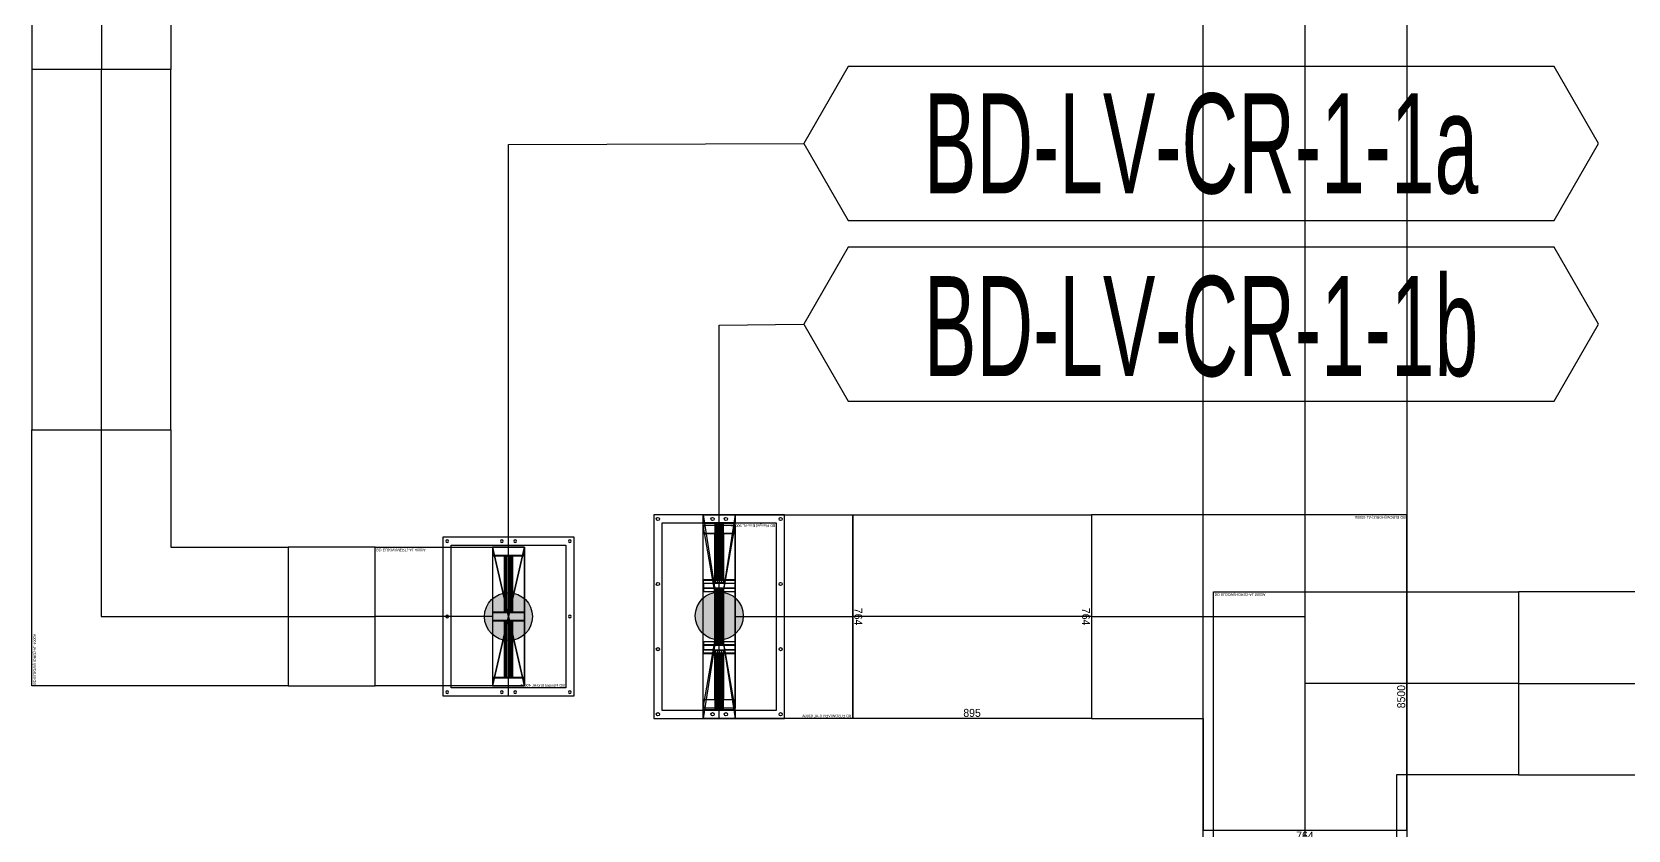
# Model space of a CAD drawing. Header units: millimetres. Extents: x 28486 to 374549, y -351975 to 868946.
# Drawn here: x 115333 to 121315, y -220895 to -217904 of the extents above; entities that cross this region are included whole.
import ezdxf
from ezdxf.enums import TextEntityAlignment as Align

# ---------------------------------------------------------------- set-up
doc = ezdxf.new("R2010")
doc.units = ezdxf.units.MM
doc.header["$LTSCALE"] = 150
doc.layers.get('Defpoints').update_dxf_attribs({"color": 150})
for name, color, linetype in [('-----27 Bus Duct_LV_380-220V', 200, 'Continuous'), ('-----27 Bus Duct_LV_380-220V_IT BACK UP', 2, 'Continuous'), ('-----27 Bus Duct_LV_380-220V_LOAD BANK', 7, 'Continuous'), ('-----27 Bus Duct_LV_380-220V_UT', 41, 'Continuous'), ('-----29 주기', 1, 'Continuous'), ('-----30 Text', 2, 'Continuous'), ('-----99 Cable Schedule', 2, 'Continuous')]:
    doc.layers.add(name, color=color, linetype=linetype)
doc.styles.add('ELEC', font='')
doc.styles.get("Standard").update_dxf_attribs({"font": ''})
doc.styles.get('ELEC').set_extended_font_data('Dotum')
doc.styles.get('Standard').set_extended_font_data('Dotum')
doc.dimstyles.new('전기통신참고용-치수', dxfattribs={"dimscale": 15, "dimtxt": 2, "dimasz": 0, "dimexe": 0, "dimexo": 0, "dimgap": 0.4, "dimtad": 4, "dimdec": 0, "dimzin": 0, "dimdsep": 46, "dimtxsty": 'Standard', "dimblk": 'NONE', "dimcen": 0, "dimse1": 1, "dimse2": 1, "dimsd1": 1, "dimsd2": 1, "dimclrd": 8, "dimclre": 8, "dimclrt": 8, "dimadec": 0, "dimazin": 0, "dimtfac": 1, "dimtdec": 0, "dimtix": 1, "dimtmove": 2, "dimatfit": 0, "dimldrblk": 'NONE', "dimfxl": 2, "dimtolj": 1, "dimtzin": 0, "dimarcsym": 0})

# ---------------------------------------------------------------- blocks, each defined once
blk = doc.blocks.new('*U74')
at = {"color": 0}
blk.add_lwpolyline([(-343, -343), (800, -343), (800, 343), (343, 343), (343, 800), (-343, 800)], close=True, dxfattribs=at)
at = {"color": 1}
blk.add_lwpolyline([(800, 0), (0, 0), (0, 800)], dxfattribs=at)
at = {"color": 0, "style": 'ELEC'}
blk.add_text('BD ELBOW(HORIZ)-AL 5000A', height=10, dxfattribs=at).set_placement((-338, -333), align=Align.MIDDLE_LEFT)
blk = doc.blocks.new('*U7')
at = {"color": 1}
for p, q in [((340, 382), (220, -382)), ((220, 382), (340, -382))]:
    blk.add_line(p, q, dxfattribs=at)
at = {"color": 0}
blk.add_lwpolyline([(-220, -382), (220, -382), (220, 382), (-220, 382)], close=True, dxfattribs=at)
blk.add_lwpolyline([(220, -382), (340, -382), (340, 382), (220, 382)], dxfattribs=at)
at = {"color": 1}
for points in [[(220, 136, -0.4142136), (222, 138), (262.8, 138, 0.4142136), (263.8, 139), (263.8, 349, 0.4142136), (262.8, 350), (222, 350, -0.4142136), (220, 352), (220, 382, -0.4142136), (221, 381), (221, 352, 0.4142136), (222, 351), (338, 351, 0.4142136), (339, 352), (339, 381, -0.4142136), (340, 382), (340, 352, -0.4142136), (338, 350), (297.2, 350, 0.4142136), (296.2, 349), (296.2, 139, 0.4142136), (297.2, 138), (338, 138, -0.4142136), (340, 136), (340, 124, -0.4142136), (339, 125), (339, 136, 0.4142136), (338, 137), (222, 137, 0.4142136), (221, 136), (221, 125, -0.4142136), (220, 124), (220, 124), (220, 124), (220, 124)], [(264.8, 139), (264.8, 349, -0.4142136), (265.8, 350), (294.2, 350, -0.4142136), (295.2, 349), (295.2, 139, -0.4142136), (294.2, 138), (265.8, 138, -0.4142136)], [(265.8, 140), (265.8, 348, -0.4142136), (266.8, 349), (271.15, 349, -0.4142136), (272.15, 348), (272.15, 140, -0.4142136), (271.15, 139), (266.8, 139, -0.4142136)], [(273.15, 140), (273.15, 348, -0.4142136), (274.15, 349), (278.5, 349, -0.4142136), (279.5, 348), (279.5, 140, -0.4142136), (278.5, 139), (274.15, 139, -0.4142136)], [(280.5, 140), (280.5, 348, -0.4142136), (281.5, 349), (285.85, 349, -0.4142136), (286.85, 348), (286.85, 140, -0.4142136), (285.85, 139), (281.5, 139, -0.4142136)], [(287.85, 140), (287.85, 348, -0.4142136), (288.85, 349), (293.2, 349, -0.4142136), (294.2, 348), (294.2, 140, -0.4142136), (293.2, 139), (288.85, 139, -0.4142136)], [(220, -108, -0.4142136), (222, -106), (262.8, -106, 0.4142136), (263.8, -105), (263.8, 105, 0.4142136), (262.8, 106), (222, 106, -0.4142136), (220, 108), (220, 122, -0.4142136), (221, 121), (221, 108, 0.4142136), (222, 107), (338, 107, 0.4142136), (339, 108), (339, 121, -0.4142136), (340, 122), (340, 108, -0.4142136), (338, 106), (297.2, 106, 0.4142136), (296.2, 105), (296.2, -105, 0.4142136), (297.2, -106), (338, -106, -0.4142136), (340, -108), (340, -121, -0.4142136), (339, -120), (339, -108, 0.4142136), (338, -107), (222, -107, 0.4142136), (221, -108), (221, -120, -0.4142136), (220, -121), (220, -121), (220, -121), (220, -121)], [(264.8, -105), (264.8, 105, -0.4142136), (265.8, 106), (294.2, 106, -0.4142136), (295.2, 105), (295.2, -105, -0.4142136), (294.2, -106), (265.8, -106, -0.4142136)], [(265.8, -104), (265.8, 104, -0.4142136), (266.8, 105), (271.15, 105, -0.4142136), (272.15, 104), (272.15, -104, -0.4142136), (271.15, -105), (266.8, -105, -0.4142136)], [(273.15, -104), (273.15, 104, -0.4142136), (274.15, 105), (278.5, 105, -0.4142136), (279.5, 104), (279.5, -104, -0.4142136), (278.5, -105), (274.15, -105, -0.4142136)], [(280.5, -104), (280.5, 104, -0.4142136), (281.5, 105), (285.85, 105, -0.4142136), (286.85, 104), (286.85, -104, -0.4142136), (285.85, -105), (281.5, -105, -0.4142136)], [(287.85, -104), (287.85, 104, -0.4142136), (288.85, 105), (293.2, 105, -0.4142136), (294.2, 104), (294.2, -104, -0.4142136), (293.2, -105), (288.85, -105, -0.4142136)], [(220, -352, -0.4142136), (222, -350), (262.8, -350, 0.4142136), (263.8, -349), (263.8, -139, 0.4142136), (262.8, -138), (222, -138, -0.4142136), (220, -136), (220, -123, -0.4142136), (221, -124), (221, -136, 0.4142136), (222, -137), (338, -137, 0.4142136), (339, -136), (339, -124, -0.4142136), (340, -123), (340, -136, -0.4142136), (338, -138), (297.2, -138, 0.4142136), (296.2, -139), (296.2, -349, 0.4142136), (297.2, -350), (338, -350, -0.4142136), (340, -352), (340, -382, -0.4142136), (339, -381), (339, -352, 0.4142136), (338, -351), (222, -351, 0.4142136), (221, -352), (221, -381, -0.4142136), (220, -382), (220, -382), (220, -382), (220, -382)], [(264.8, -349), (264.8, -139, -0.4142136), (265.8, -138), (294.2, -138, -0.4142136), (295.2, -139), (295.2, -349, -0.4142136), (294.2, -350), (265.8, -350, -0.4142136)], [(265.8, -348), (265.8, -140, -0.4142136), (266.8, -139), (271.15, -139, -0.4142136), (272.15, -140), (272.15, -348, -0.4142136), (271.15, -349), (266.8, -349, -0.4142136)], [(273.15, -348), (273.15, -140, -0.4142136), (274.15, -139), (278.5, -139, -0.4142136), (279.5, -140), (279.5, -348, -0.4142136), (278.5, -349), (274.15, -349, -0.4142136)], [(280.5, -348), (280.5, -140, -0.4142136), (281.5, -139), (285.85, -139, -0.4142136), (286.85, -140), (286.85, -348, -0.4142136), (285.85, -349), (281.5, -349, -0.4142136)], [(287.85, -348), (287.85, -140, -0.4142136), (288.85, -139), (293.2, -139, -0.4142136), (294.2, -140), (294.2, -348, -0.4142136), (293.2, -349), (288.85, -349, -0.4142136)]]:
    blk.add_lwpolyline(points, format="xyb", close=True, dxfattribs=at)
blk.add_lwpolyline([(220, 0), (-220, 0)], dxfattribs=at)
at = {"color": 0, "style": 'ELEC'}
blk.add_text('BD ELBOW(VERT)-AL 6300A', height=10, dxfattribs=at).set_placement((-215, -372), align=Align.MIDDLE_LEFT)
blk = doc.blocks.new('*U15')
at = {"color": 0}
blk.add_lwpolyline([(-382, -382), (800, -382), (800, 382), (382, 382), (382, 800), (-382, 800)], close=True, dxfattribs=at)
at = {"color": 1}
blk.add_lwpolyline([(800, 0), (0, 0), (0, 800)], dxfattribs=at)
at = {"color": 0, "style": 'ELEC'}
blk.add_text('BD ELBOW(HORIZ)-AL 6300A', height=10, dxfattribs=at).set_placement((-377, -372), align=Align.MIDDLE_LEFT)
blk = doc.blocks.new('*D740')
at = {"layer": 'Defpoints', "color": 0, "transparency": 16777216}
for p in [(0, 5474.2), (764, 5474.2), (764, 5474.2)]:
    blk.add_point(p, dxfattribs=at)
at = {"color": 0, "transparency": 16777216, "insert": (382, 5453.2), "char_height": 30, "attachment_point": 5}
blk.add_mtext('\\A1;{\\C0;764}', dxfattribs=at)
blk = doc.blocks.new('_None')
blk = doc.blocks.new('*D741')
at = {"layer": 'Defpoints', "color": 0, "transparency": 16777216}
for p in [(764, 5474.2), (764, 5474.2), (764, 4579.2)]:
    blk.add_point(p, dxfattribs=at)
at = {"color": 0, "transparency": 16777216, "insert": (743, 5026.7), "char_height": 30, "attachment_point": 5, "rotation": 90}
blk.add_mtext('\\A1;{\\C0;895}', dxfattribs=at)
blk = doc.blocks.new('*D742')
at = {"layer": 'Defpoints', "color": 0, "transparency": 16777216}
for p in [(0, 4579.2), (764, 4579.2), (764, 4579.2)]:
    blk.add_point(p, dxfattribs=at)
at = {"color": 0, "transparency": 16777216, "insert": (382, 4600.2), "char_height": 30, "attachment_point": 5}
blk.add_mtext('\\A1;{\\C0;764}', dxfattribs=at)
blk = doc.blocks.new('*D215')
at = {"layer": 'Defpoints', "color": 0, "transparency": 16777216}
for p in [(0, 9295), (686, 9295), (686, 9295)]:
    blk.add_point(p, dxfattribs=at)
at = {"color": 0, "transparency": 16777216, "insert": (343, 9274), "char_height": 30, "attachment_point": 5}
blk.add_mtext('\\A1;{\\C0;686}', dxfattribs=at)
blk = doc.blocks.new('*D216')
at = {"layer": 'Defpoints', "color": 0, "transparency": 16777216}
for p in [(686, 9295), (686, 9295), (686, 8400)]:
    blk.add_point(p, dxfattribs=at)
at = {"color": 0, "transparency": 16777216, "insert": (665, 8847.5), "char_height": 30, "attachment_point": 5, "rotation": 90}
blk.add_mtext('\\A1;{\\C0;895}', dxfattribs=at)
blk = doc.blocks.new('*D217')
at = {"layer": 'Defpoints', "color": 0, "transparency": 16777216}
for p in [(0, 8400), (686, 8400), (686, 8400)]:
    blk.add_point(p, dxfattribs=at)
at = {"color": 0, "transparency": 16777216, "insert": (343, 8421), "char_height": 30, "attachment_point": 5}
blk.add_mtext('\\A1;{\\C0;686}', dxfattribs=at)
blk = doc.blocks.new('*D825')
at = {"layer": 'Defpoints', "color": 0, "transparency": 16777216}
for p in [(764, 17644.8), (764, 17644.8), (764, 9144.8)]:
    blk.add_point(p, dxfattribs=at)
at = {"color": 0, "transparency": 16777216, "insert": (743, 13394.8), "char_height": 30, "attachment_point": 5, "rotation": 90}
blk.add_mtext('\\A1;{\\C0;8500}', dxfattribs=at)
blk = doc.blocks.new('*U79')
at = {"color": 0}
blk.add_line((0, 381.5), (0, -381.5), dxfattribs=at)
at = {"color": 1}
for p, q in [((60, 343), (-60, -343)), ((-60, 343), (60, -343))]:
    blk.add_line(p, q, dxfattribs=at)
at = {"color": 0}
for points in [[(-245, -381.5), (245, -381.5), (245, 381.5), (-245, 381.5)], [(-215, -350.5), (215, -350.5), (215, 350.5), (-215, 350.5)]]:
    blk.add_lwpolyline(points, close=True, dxfattribs=at)
at = {"color": 1}
blk.add_lwpolyline([(60, -343), (-60, -343), (-60, 343), (60, 343)], close=True, dxfattribs=at)
for points in [[(-60, 123, -0.4142136), (-58, 125), (-17.2, 125, 0.4142136), (-16.2, 126), (-16.2, 310, 0.4142136), (-17.2, 311), (-58, 311, -0.4142136), (-60, 313), (-60, 343, -0.4142136), (-59, 342), (-59, 313, 0.4142136), (-58, 312), (58, 312, 0.4142136), (59, 313), (59, 342, -0.4142136), (60, 343), (60, 313, -0.4142136), (58, 311), (17.2, 311, 0.4142136), (16.2, 310), (16.2, 126, 0.4142136), (17.2, 125), (58, 125, -0.4142136), (60, 123), (60, 111, -0.4142136), (59, 112), (59, 123, 0.4142136), (58, 124), (-58, 124, 0.4142136), (-59, 123), (-59, 112, -0.4142136), (-60, 111), (-60, 111), (-60, 111), (-60, 111)], [(-15.2, 126), (-15.2, 310, -0.4142136), (-14.2, 311), (14.2, 311, -0.4142136), (15.2, 310), (15.2, 126, -0.4142136), (14.2, 125), (-14.2, 125, -0.4142136)], [(-14.2, 127), (-14.2, 309, -0.4142136), (-13.2, 310), (-8.85, 310, -0.4142136), (-7.85, 309), (-7.85, 127, -0.4142136), (-8.85, 126), (-13.2, 126, -0.4142136)], [(-6.85, 127), (-6.85, 309, -0.4142136), (-5.85, 310), (-1.5, 310, -0.4142136), (-0.5, 309), (-0.5, 127, -0.4142136), (-1.5, 126), (-5.85, 126, -0.4142136)], [(0.5, 127), (0.5, 309, -0.4142136), (1.5, 310), (5.85, 310, -0.4142136), (6.85, 309), (6.85, 127, -0.4142136), (5.85, 126), (1.5, 126, -0.4142136)], [(7.85, 127), (7.85, 309, -0.4142136), (8.85, 310), (13.2, 310, -0.4142136), (14.2, 309), (14.2, 127, -0.4142136), (13.2, 126), (8.85, 126, -0.4142136)], [(-60, -95, -0.4142136), (-58, -93), (-17.2, -93, 0.4142136), (-16.2, -92), (-16.2, 92, 0.4142136), (-17.2, 93), (-58, 93, -0.4142136), (-60, 95), (-60, 109, -0.4142136), (-59, 108), (-59, 95, 0.4142136), (-58, 94), (58, 94, 0.4142136), (59, 95), (59, 108, -0.4142136), (60, 109), (60, 95, -0.4142136), (58, 93), (17.2, 93, 0.4142136), (16.2, 92), (16.2, -92, 0.4142136), (17.2, -93), (58, -93, -0.4142136), (60, -95), (60, -108, -0.4142136), (59, -107), (59, -95, 0.4142136), (58, -94), (-58, -94, 0.4142136), (-59, -95), (-59, -107, -0.4142136), (-60, -108), (-60, -108), (-60, -108), (-60, -108)], [(-15.2, -92), (-15.2, 92, -0.4142136), (-14.2, 93), (14.2, 93, -0.4142136), (15.2, 92), (15.2, -92, -0.4142136), (14.2, -93), (-14.2, -93, -0.4142136)], [(-14.2, -91), (-14.2, 91, -0.4142136), (-13.2, 92), (-8.85, 92, -0.4142136), (-7.85, 91), (-7.85, -91, -0.4142136), (-8.85, -92), (-13.2, -92, -0.4142136)], [(-6.85, -91), (-6.85, 91, -0.4142136), (-5.85, 92), (-1.5, 92, -0.4142136), (-0.5, 91), (-0.5, -91, -0.4142136), (-1.5, -92), (-5.85, -92, -0.4142136)], [(0.5, -91), (0.5, 91, -0.4142136), (1.5, 92), (5.85, 92, -0.4142136), (6.85, 91), (6.85, -91, -0.4142136), (5.85, -92), (1.5, -92, -0.4142136)], [(7.85, -91), (7.85, 91, -0.4142136), (8.85, 92), (13.2, 92, -0.4142136), (14.2, 91), (14.2, -91, -0.4142136), (13.2, -92), (8.85, -92, -0.4142136)], [(-60, -313, -0.4142136), (-58, -311), (-17.2, -311, 0.4142136), (-16.2, -310), (-16.2, -126, 0.4142136), (-17.2, -125), (-58, -125, -0.4142136), (-60, -123), (-60, -110, -0.4142136), (-59, -111), (-59, -123, 0.4142136), (-58, -124), (58, -124, 0.4142136), (59, -123), (59, -111, -0.4142136), (60, -110), (60, -123, -0.4142136), (58, -125), (17.2, -125, 0.4142136), (16.2, -126), (16.2, -310, 0.4142136), (17.2, -311), (58, -311, -0.4142136), (60, -313), (60, -343, -0.4142136), (59, -342), (59, -313, 0.4142136), (58, -312), (-58, -312, 0.4142136), (-59, -313), (-59, -342, -0.4142136), (-60, -343), (-60, -343), (-60, -343), (-60, -343)], [(-15.2, -310), (-15.2, -126, -0.4142136), (-14.2, -125), (14.2, -125, -0.4142136), (15.2, -126), (15.2, -310, -0.4142136), (14.2, -311), (-14.2, -311, -0.4142136)], [(-14.2, -309), (-14.2, -127, -0.4142136), (-13.2, -126), (-8.85, -126, -0.4142136), (-7.85, -127), (-7.85, -309, -0.4142136), (-8.85, -310), (-13.2, -310, -0.4142136)], [(-6.85, -309), (-6.85, -127, -0.4142136), (-5.85, -126), (-1.5, -126, -0.4142136), (-0.5, -127), (-0.5, -309, -0.4142136), (-1.5, -310), (-5.85, -310, -0.4142136)], [(0.5, -309), (0.5, -127, -0.4142136), (1.5, -126), (5.85, -126, -0.4142136), (6.85, -127), (6.85, -309, -0.4142136), (5.85, -310), (1.5, -310, -0.4142136)], [(7.85, -309), (7.85, -127, -0.4142136), (8.85, -126), (13.2, -126, -0.4142136), (14.2, -127), (14.2, -309, -0.4142136), (13.2, -310), (8.85, -310, -0.4142136)]]:
    blk.add_lwpolyline(points, format="xyb", close=True, dxfattribs=at)
at = {"color": 0}
for centre in [(-230, 366), (-25, 366), (25, 366), (230, 366), (-230, 122), (230, 122), (-230, -122), (230, -122), (-230, -366), (-25, -366), (25, -366), (230, -366)]:
    blk.add_circle(centre, 6, dxfattribs=at)
at = {"color": 0, "style": 'ELEC'}
blk.add_text('BD Flanged End-AL 5000A', height=10, dxfattribs=at).set_placement((-210, -340.5), align=Align.MIDDLE_LEFT)
blk = doc.blocks.new('*D748')
at = {"layer": 'Defpoints', "color": 0, "transparency": 16777216}
for p in [(0, 5474.2), (764, 5474.2), (764, 5474.2)]:
    blk.add_point(p, dxfattribs=at)
at = {"color": 0, "transparency": 16777216, "insert": (382, 5453.2), "char_height": 30, "attachment_point": 5}
blk.add_mtext('\\A1;{\\C0;764}', dxfattribs=at)
blk = doc.blocks.new('*D749')
at = {"layer": 'Defpoints', "color": 0, "transparency": 16777216}
for p in [(764, 5474.2), (764, 5474.2), (764, -4343.8)]:
    blk.add_point(p, dxfattribs=at)
at = {"color": 0, "transparency": 16777216, "insert": (743, 565.2), "char_height": 30, "attachment_point": 5, "rotation": 90}
blk.add_mtext('\\A1;{\\C0;9818}', dxfattribs=at)
blk = doc.blocks.new('A$C9a0ab699')
h = blk.add_hatch(color=0)
edge = h.paths.add_edge_path()
edge.add_arc((0, 0), 64, 720, 1080, ccw=False)
at = {"color": 0}
blk.add_circle((0, 0), 64, dxfattribs=at)
blk = doc.blocks.new('*U23')
at = {"color": 1}
for p, q in [((60, 260), (-60, -260)), ((-60, 260), (60, -260))]:
    blk.add_line(p, q, dxfattribs=at)
at = {"color": 0}
blk.add_line((0, -298.5), (0, 298.5), dxfattribs=at)
for points in [[(-245, -298.5), (245, -298.5), (245, 298.5), (-245, 298.5)], [(-215, -267.5), (215, -267.5), (215, 267.5), (-215, 267.5)]]:
    blk.add_lwpolyline(points, close=True, dxfattribs=at)
at = {"color": 1}
blk.add_lwpolyline([(60, -260), (-60, -260), (-60, 260), (60, 260)], close=True, dxfattribs=at)
for points in [[(-60, 14, -0.4142136), (-58, 16), (-17.2, 16, 0.4142136), (-16.2, 17), (-16.2, 227, 0.4142136), (-17.2, 228), (-58, 228, -0.4142136), (-60, 230), (-60, 260, -0.4142136), (-59, 259), (-59, 230, 0.4142136), (-58, 229), (58, 229, 0.4142136), (59, 230), (59, 259, -0.4142136), (60, 260), (60, 230, -0.4142136), (58, 228), (17.2, 228, 0.4142136), (16.2, 227), (16.2, 17, 0.4142136), (17.2, 16), (58, 16, -0.4142136), (60, 14), (60, 2, -0.4142136), (59, 3), (59, 14, 0.4142136), (58, 15), (-58, 15, 0.4142136), (-59, 14), (-59, 3, -0.4142136), (-60, 2), (-60, 2), (-60, 2), (-60, 2)], [(-15.2, 17), (-15.2, 227, -0.4142136), (-14.2, 228), (14.2, 228, -0.4142136), (15.2, 227), (15.2, 17, -0.4142136), (14.2, 16), (-14.2, 16, -0.4142136)], [(-14.2, 18), (-14.2, 226, -0.4142136), (-13.2, 227), (-8.85, 227, -0.4142136), (-7.85, 226), (-7.85, 18, -0.4142136), (-8.85, 17), (-13.2, 17, -0.4142136)], [(-6.85, 18), (-6.85, 226, -0.4142136), (-5.85, 227), (-1.5, 227, -0.4142136), (-0.5, 226), (-0.5, 18, -0.4142136), (-1.5, 17), (-5.85, 17, -0.4142136)], [(0.5, 18), (0.5, 226, -0.4142136), (1.5, 227), (5.85, 227, -0.4142136), (6.85, 226), (6.85, 18, -0.4142136), (5.85, 17), (1.5, 17, -0.4142136)], [(7.85, 18), (7.85, 226, -0.4142136), (8.85, 227), (13.2, 227, -0.4142136), (14.2, 226), (14.2, 18, -0.4142136), (13.2, 17), (8.85, 17, -0.4142136)], [(-60, -230, -0.4142136), (-58, -228), (-17.2, -228, 0.4142136), (-16.2, -227), (-16.2, -17, 0.4142136), (-17.2, -16), (-58, -16, -0.4142136), (-60, -14), (-60, 0, -0.4142136), (-59, -1), (-59, -14, 0.4142136), (-58, -15), (58, -15, 0.4142136), (59, -14), (59, -1, -0.4142136), (60, 0), (60, -14, -0.4142136), (58, -16), (17.2, -16, 0.4142136), (16.2, -17), (16.2, -227, 0.4142136), (17.2, -228), (58, -228, -0.4142136), (60, -230), (60, -260, -0.4142136), (59, -259), (59, -230, 0.4142136), (58, -229), (-58, -229, 0.4142136), (-59, -230), (-59, -259, -0.4142136), (-60, -260), (-60, -260), (-60, -260), (-60, -260)], [(-15.2, -227), (-15.2, -17, -0.4142136), (-14.2, -16), (14.2, -16, -0.4142136), (15.2, -17), (15.2, -227, -0.4142136), (14.2, -228), (-14.2, -228, -0.4142136)], [(-14.2, -226), (-14.2, -18, -0.4142136), (-13.2, -17), (-8.85, -17, -0.4142136), (-7.85, -18), (-7.85, -226, -0.4142136), (-8.85, -227), (-13.2, -227, -0.4142136)], [(-6.85, -226), (-6.85, -18, -0.4142136), (-5.85, -17), (-1.5, -17, -0.4142136), (-0.5, -18), (-0.5, -226, -0.4142136), (-1.5, -227), (-5.85, -227, -0.4142136)], [(0.5, -226), (0.5, -18, -0.4142136), (1.5, -17), (5.85, -17, -0.4142136), (6.85, -18), (6.85, -226, -0.4142136), (5.85, -227), (1.5, -227, -0.4142136)], [(7.85, -226), (7.85, -18, -0.4142136), (8.85, -17), (13.2, -17, -0.4142136), (14.2, -18), (14.2, -226, -0.4142136), (13.2, -227), (8.85, -227, -0.4142136)]]:
    blk.add_lwpolyline(points, format="xyb", close=True, dxfattribs=at)
at = {"color": 0}
for centre in [(-230, 283), (-25, 283), (25, 283), (230, 283), (-230, 0), (230, 0), (-230, -283), (-25, -283), (25, -283), (230, -283)]:
    blk.add_circle(centre, 5, dxfattribs=at)
at = {"color": 0, "style": 'ELEC'}
blk.add_text('BD Flanged End-AL 4000A', height=10, dxfattribs=at).set_placement((-210, -257.5), align=Align.MIDDLE_LEFT)
blk = doc.blocks.new('*U22')
at = {"color": 1}
for p, q in [((340, 260), (220, -260)), ((220, 260), (340, -260))]:
    blk.add_line(p, q, dxfattribs=at)
at = {"color": 0}
blk.add_lwpolyline([(-220, -260), (220, -260), (220, 260), (-220, 260)], close=True, dxfattribs=at)
blk.add_lwpolyline([(220, -260), (340, -260), (340, 260), (220, 260)], dxfattribs=at)
at = {"color": 1}
for points in [[(220, 14, -0.4142136), (222, 16), (262.8, 16, 0.4142136), (263.8, 17), (263.8, 227, 0.4142136), (262.8, 228), (222, 228, -0.4142136), (220, 230), (220, 260, -0.4142136), (221, 259), (221, 230, 0.4142136), (222, 229), (338, 229, 0.4142136), (339, 230), (339, 259, -0.4142136), (340, 260), (340, 230, -0.4142136), (338, 228), (297.2, 228, 0.4142136), (296.2, 227), (296.2, 17, 0.4142136), (297.2, 16), (338, 16, -0.4142136), (340, 14), (340, 2, -0.4142136), (339, 3), (339, 14, 0.4142136), (338, 15), (222, 15, 0.4142136), (221, 14), (221, 3, -0.4142136), (220, 2), (220, 2), (220, 2), (220, 2)], [(264.8, 17), (264.8, 227, -0.4142136), (265.8, 228), (294.2, 228, -0.4142136), (295.2, 227), (295.2, 17, -0.4142136), (294.2, 16), (265.8, 16, -0.4142136)], [(265.8, 18), (265.8, 226, -0.4142136), (266.8, 227), (271.15, 227, -0.4142136), (272.15, 226), (272.15, 18, -0.4142136), (271.15, 17), (266.8, 17, -0.4142136)], [(273.15, 18), (273.15, 226, -0.4142136), (274.15, 227), (278.5, 227, -0.4142136), (279.5, 226), (279.5, 18, -0.4142136), (278.5, 17), (274.15, 17, -0.4142136)], [(280.5, 18), (280.5, 226, -0.4142136), (281.5, 227), (285.85, 227, -0.4142136), (286.85, 226), (286.85, 18, -0.4142136), (285.85, 17), (281.5, 17, -0.4142136)], [(287.85, 18), (287.85, 226, -0.4142136), (288.85, 227), (293.2, 227, -0.4142136), (294.2, 226), (294.2, 18, -0.4142136), (293.2, 17), (288.85, 17, -0.4142136)], [(220, -230, -0.4142136), (222, -228), (262.8, -228, 0.4142136), (263.8, -227), (263.8, -17, 0.4142136), (262.8, -16), (222, -16, -0.4142136), (220, -14), (220, 0, -0.4142136), (221, -1), (221, -14, 0.4142136), (222, -15), (338, -15, 0.4142136), (339, -14), (339, -1, -0.4142136), (340, 0), (340, -14, -0.4142136), (338, -16), (297.2, -16, 0.4142136), (296.2, -17), (296.2, -227, 0.4142136), (297.2, -228), (338, -228, -0.4142136), (340, -230), (340, -260, -0.4142136), (339, -259), (339, -230, 0.4142136), (338, -229), (222, -229, 0.4142136), (221, -230), (221, -259, -0.4142136), (220, -260), (220, -260), (220, -260), (220, -260)], [(264.8, -227), (264.8, -17, -0.4142136), (265.8, -16), (294.2, -16, -0.4142136), (295.2, -17), (295.2, -227, -0.4142136), (294.2, -228), (265.8, -228, -0.4142136)], [(265.8, -226), (265.8, -18, -0.4142136), (266.8, -17), (271.15, -17, -0.4142136), (272.15, -18), (272.15, -226, -0.4142136), (271.15, -227), (266.8, -227, -0.4142136)], [(273.15, -226), (273.15, -18, -0.4142136), (274.15, -17), (278.5, -17, -0.4142136), (279.5, -18), (279.5, -226, -0.4142136), (278.5, -227), (274.15, -227, -0.4142136)], [(280.5, -226), (280.5, -18, -0.4142136), (281.5, -17), (285.85, -17, -0.4142136), (286.85, -18), (286.85, -226, -0.4142136), (285.85, -227), (281.5, -227, -0.4142136)], [(287.85, -226), (287.85, -18, -0.4142136), (288.85, -17), (293.2, -17, -0.4142136), (294.2, -18), (294.2, -226, -0.4142136), (293.2, -227), (288.85, -227, -0.4142136)]]:
    blk.add_lwpolyline(points, format="xyb", close=True, dxfattribs=at)
blk.add_lwpolyline([(220, 0), (-220, 0)], dxfattribs=at)
at = {"color": 0, "style": 'ELEC'}
blk.add_text('BD ELBOW(VERT)-AL 4000A', height=10, dxfattribs=at).set_placement((-215, -250), align=Align.MIDDLE_LEFT)
blk = doc.blocks.new('*U24')
at = {"color": 0}
blk.add_lwpolyline([(-260, -260), (700, -260), (700, 260), (260, 260), (260, 700), (-260, 700)], close=True, dxfattribs=at)
at = {"color": 1}
blk.add_lwpolyline([(700, 0), (0, 0), (0, 700)], dxfattribs=at)
at = {"color": 0, "style": 'ELEC'}
blk.add_text('BD ELBOW(HORIZ)-AL 4000A', height=10, dxfattribs=at).set_placement((-255, -250), align=Align.MIDDLE_LEFT)
blk = doc.blocks.new('*D860')
at = {"layer": 'Defpoints', "color": 0, "transparency": 16777216}
for p in [(0, 3226), (520, 3226), (520, 3226)]:
    blk.add_point(p, dxfattribs=at)
at = {"color": 0, "transparency": 16777216, "insert": (260, 3205), "char_height": 30, "attachment_point": 5}
blk.add_mtext('\\A1;{\\C0;520}', dxfattribs=at)
blk = doc.blocks.new('*D861')
at = {"layer": 'Defpoints', "color": 0, "transparency": 16777216}
for p in [(520, 3226), (520, 3226), (520, 2900)]:
    blk.add_point(p, dxfattribs=at)
at = {"color": 0, "transparency": 16777216, "insert": (499, 3063), "char_height": 30, "attachment_point": 5, "rotation": 90}
blk.add_mtext('\\A1;{\\C0;326}', dxfattribs=at)
blk = doc.blocks.new('*D862')
at = {"layer": 'Defpoints', "color": 0, "transparency": 16777216}
for p in [(0, 2900), (520, 2900), (520, 2900)]:
    blk.add_point(p, dxfattribs=at)
at = {"color": 0, "transparency": 16777216, "insert": (260, 2921), "char_height": 30, "attachment_point": 5}
blk.add_mtext('\\A1;{\\C0;520}', dxfattribs=at)
blk = doc.blocks.new('*D920')
at = {"layer": 'Defpoints', "color": 0, "transparency": 16777216}
for p in [(0, 4150), (520, 4150), (520, 4150)]:
    blk.add_point(p, dxfattribs=at)
at = {"color": 0, "transparency": 16777216, "insert": (260, 4129), "char_height": 30, "attachment_point": 5}
blk.add_mtext('\\A1;{\\C0;520}', dxfattribs=at)
blk = doc.blocks.new('*D921')
at = {"layer": 'Defpoints', "color": 0, "transparency": 16777216}
for p in [(520, 4150), (520, 4150), (520, 2800)]:
    blk.add_point(p, dxfattribs=at)
at = {"color": 0, "transparency": 16777216, "insert": (499, 3475), "char_height": 30, "attachment_point": 5, "rotation": 90}
blk.add_mtext('\\A1;{\\C0;1350}', dxfattribs=at)
blk = doc.blocks.new('*D922')
at = {"layer": 'Defpoints', "color": 0, "transparency": 16777216}
for p in [(0, 2800), (520, 2800), (520, 2800)]:
    blk.add_point(p, dxfattribs=at)
at = {"color": 0, "transparency": 16777216, "insert": (260, 2821), "char_height": 30, "attachment_point": 5}
blk.add_mtext('\\A1;{\\C0;520}', dxfattribs=at)
blk = doc.blocks.new('*U739')
at = {"color": 1}
blk.add_line((382, 5474.2), (382, 4579.2), dxfattribs=at)
at = {"color": 0}
blk.add_lwpolyline([(764, 4579.2), (0, 4579.2), (0, 5474.2), (764, 5474.2)], close=True, dxfattribs=at)
for base, p1, p2, override, picture, middle in [((764, 5474.2), (0, 5474.2), (764, 5474.2), {"dimtxsty": 'Standard', "dimclrd": 0, "dimclre": 0, "dimclrt": 0}, '*D740', (382, 5453.2)), ((764, 4579.2), (0, 4579.2), (764, 4579.2), {"dimtad": 1, "dimtxsty": 'Standard', "dimclrd": 0, "dimclre": 0, "dimclrt": 0}, '*D742', (382, 4600.2))]:
    dim = blk.add_linear_dim(base=base, p1=p1, p2=p2, text='{\\C0;<>}', dimstyle='전기통신참고용-치수', override=override, dxfattribs=at)
    dim.commit()
    dim.dimension.update_dxf_attribs({"geometry": picture, "text_midpoint": middle})
dim = blk.add_linear_dim(base=(764, 5474.2), p1=(764, 4579.2), p2=(764, 5474.2), angle=90, text='{\\C0;<>}', dimstyle='전기통신참고용-치수', override={"dimtad": 1, "dimtxsty": 'Standard', "dimclrd": 0, "dimclre": 0, "dimclrt": 0}, dxfattribs=at)
dim.commit()
dim.dimension.update_dxf_attribs({"geometry": '*D741', "text_midpoint": (743, 5026.7)})
blk = doc.blocks.new('*U214')
at = {"color": 1}
blk.add_line((343, 9295), (343, 8400), dxfattribs=at)
at = {"color": 0}
blk.add_lwpolyline([(686, 8400), (0, 8400), (0, 9295), (686, 9295)], close=True, dxfattribs=at)
for base, p1, p2, override, picture, middle in [((686, 9295), (0, 9295), (686, 9295), {"dimtxsty": 'Standard', "dimclrd": 0, "dimclre": 0, "dimclrt": 0}, '*D215', (343, 9274)), ((686, 8400), (0, 8400), (686, 8400), {"dimtad": 1, "dimtxsty": 'Standard', "dimclrd": 0, "dimclre": 0, "dimclrt": 0}, '*D217', (343, 8421))]:
    dim = blk.add_linear_dim(base=base, p1=p1, p2=p2, text='{\\C0;<>}', dimstyle='전기통신참고용-치수', override=override, dxfattribs=at)
    dim.commit()
    dim.dimension.update_dxf_attribs({"geometry": picture, "text_midpoint": middle})
dim = blk.add_linear_dim(base=(686, 9295), p1=(686, 8400), p2=(686, 9295), angle=90, text='{\\C0;<>}', dimstyle='전기통신참고용-치수', override={"dimtad": 1, "dimtxsty": 'Standard', "dimclrd": 0, "dimclre": 0, "dimclrt": 0}, dxfattribs=at)
dim.commit()
dim.dimension.update_dxf_attribs({"geometry": '*D216', "text_midpoint": (665, 8847.5)})
blk = doc.blocks.new('*U823')
at = {"color": 1}
blk.add_line((382, 17644.8), (382, 9144.8), dxfattribs=at)
at = {"color": 0}
blk.add_lwpolyline([(764, 9144.8), (0, 9144.8), (0, 17644.8), (764, 17644.8)], close=True, dxfattribs=at)
dim = blk.add_linear_dim(base=(764, 17644.8), p1=(764, 9144.8), p2=(764, 17644.8), angle=90, text='{\\C0;<>}', dimstyle='전기통신참고용-치수', override={"dimtad": 1, "dimtxsty": 'Standard', "dimclrd": 0, "dimclre": 0, "dimclrt": 0}, dxfattribs=at)
dim.commit()
dim.dimension.update_dxf_attribs({"geometry": '*D825', "text_midpoint": (743, 13394.8)})
blk = doc.blocks.new('*U747')
at = {"color": 1}
blk.add_line((382, 5474.2), (382, -4343.8), dxfattribs=at)
at = {"color": 0}
blk.add_lwpolyline([(764, -4343.8), (0, -4343.8), (0, 5474.2), (764, 5474.2)], close=True, dxfattribs=at)
dim = blk.add_linear_dim(base=(764, 5474.2), p1=(0, 5474.2), p2=(764, 5474.2), text='{\\C0;<>}', dimstyle='전기통신참고용-치수', override={"dimtxsty": 'Standard', "dimclrd": 0, "dimclre": 0, "dimclrt": 0}, dxfattribs=at)
dim.commit()
dim.dimension.update_dxf_attribs({"geometry": '*D748', "text_midpoint": (382, 5453.2)})
dim = blk.add_linear_dim(base=(764, 5474.2), p1=(764, -4343.8), p2=(764, 5474.2), angle=90, text='{\\C0;<>}', dimstyle='전기통신참고용-치수', override={"dimtad": 1, "dimtxsty": 'Standard', "dimclrd": 0, "dimclre": 0, "dimclrt": 0}, dxfattribs=at)
dim.commit()
dim.dimension.update_dxf_attribs({"geometry": '*D749', "text_midpoint": (743, 565.2)})
blk = doc.blocks.new('*U859')
at = {"color": 1}
blk.add_line((260, 3226), (260, 2900), dxfattribs=at)
at = {"color": 0}
blk.add_lwpolyline([(520, 2900), (0, 2900), (0, 3226), (520, 3226)], close=True, dxfattribs=at)
for base, p1, p2, override, picture, middle in [((520, 3226), (0, 3226), (520, 3226), {"dimtxsty": 'Standard', "dimclrd": 0, "dimclre": 0, "dimclrt": 0}, '*D860', (260, 3205)), ((520, 2900), (0, 2900), (520, 2900), {"dimtad": 1, "dimtxsty": 'Standard', "dimclrd": 0, "dimclre": 0, "dimclrt": 0}, '*D862', (260, 2921))]:
    dim = blk.add_linear_dim(base=base, p1=p1, p2=p2, text='{\\C0;<>}', dimstyle='전기통신참고용-치수', override=override, dxfattribs=at)
    dim.commit()
    dim.dimension.update_dxf_attribs({"geometry": picture, "text_midpoint": middle})
dim = blk.add_linear_dim(base=(520, 3226), p1=(520, 2900), p2=(520, 3226), angle=90, text='{\\C0;<>}', dimstyle='전기통신참고용-치수', override={"dimtad": 1, "dimtxsty": 'Standard', "dimclrd": 0, "dimclre": 0, "dimclrt": 0}, dxfattribs=at)
dim.commit()
dim.dimension.update_dxf_attribs({"geometry": '*D861', "text_midpoint": (499, 3063)})
blk = doc.blocks.new('*U919')
at = {"color": 1}
blk.add_line((260, 4150), (260, 2800), dxfattribs=at)
at = {"color": 0}
blk.add_lwpolyline([(520, 2800), (0, 2800), (0, 4150), (520, 4150)], close=True, dxfattribs=at)
for base, p1, p2, override, picture, middle in [((520, 4150), (0, 4150), (520, 4150), {"dimtxsty": 'Standard', "dimclrd": 0, "dimclre": 0, "dimclrt": 0}, '*D920', (260, 4129)), ((520, 2800), (0, 2800), (520, 2800), {"dimtad": 1, "dimtxsty": 'Standard', "dimclrd": 0, "dimclre": 0, "dimclrt": 0}, '*D922', (260, 2821))]:
    dim = blk.add_linear_dim(base=base, p1=p1, p2=p2, text='{\\C0;<>}', dimstyle='전기통신참고용-치수', override=override, dxfattribs=at)
    dim.commit()
    dim.dimension.update_dxf_attribs({"geometry": picture, "text_midpoint": middle})
dim = blk.add_linear_dim(base=(520, 4150), p1=(520, 2800), p2=(520, 4150), angle=90, text='{\\C0;<>}', dimstyle='전기통신참고용-치수', override={"dimtad": 1, "dimtxsty": 'Standard', "dimclrd": 0, "dimclre": 0, "dimclrt": 0}, dxfattribs=at)
dim.commit()
dim.dimension.update_dxf_attribs({"geometry": '*D921', "text_midpoint": (499, 3475)})

msp = doc.modelspace()

# ---------------------------------------------------------------- linework, layer by layer
at = {"layer": '-----29 주기', "elevation": 0}
for points in [[(118391.7, -218032.9), (118225, -218321.6), (118391.7, -218610.4), (121037.5, -218610.4), (121204.2, -218321.6), (121037.5, -218032.9)], [(118391.7, -218710.4), (118225, -218999.1), (118391.7, -219287.9), (121037.5, -219287.9), (121204.2, -218999.1), (121037.5, -218710.4)]]:
    msp.add_lwpolyline(points, close=True, dxfattribs=at)
at = {"layer": '-----99 Cable Schedule', "color": 1, "elevation": 0}
for points in [[(117118.6, -220095), (117118.6, -218325.4), (118225, -218321.6)], [(117908.6, -220095), (117908.6, -219002.9), (118225, -218999.1)]]:
    msp.add_lwpolyline(points, dxfattribs=at)

# ---------------------------------------------------------------- block references
at = {"layer": '-----27 Bus Duct_LV_380-220V', "xscale": -1}
for name, p, rotation in [('*U24', (115593.6, -217345), 180), ('*U24', (115592.6, -220095), 270), ('*U859', (119518.6, -219835), 90), ('*U22', (116838.6, -220095), 180)]:
    msp.add_blockref(name, p, dxfattribs=dict(at, rotation=rotation))
for name, p in [('*U919', (115852.6, -222195)), ('*U23', (117118.6, -220095))]:
    msp.add_blockref(name, p, dxfattribs=at)
at = {"layer": '-----27 Bus Duct_LV_380-220V_IT BACK UP', "xscale": -1}
for name, p, rotation in [('*U74', (120103.6, -220345.5, 0), 180), ('*U214', (130198.6, -220002.5), 90)]:
    msp.add_blockref(name, p, dxfattribs=dict(at, rotation=rotation))
at = {"layer": '-----27 Bus Duct_LV_380-220V_LOAD BANK'}
msp.add_blockref('*U823', (119721.6, -233789.8), dxfattribs=at)
at = {"layer": '-----27 Bus Duct_LV_380-220V_UT'}
for name, p, rotation in [('*U79', (117908.6, -220095), 180), ('*U739', (113829.4, -219713), 269.9999999999999), ('*U15', (120103.6, -220095, 0), 180)]:
    msp.add_blockref(name, p, dxfattribs=dict(at, rotation=rotation))
at = {"layer": '-----27 Bus Duct_LV_380-220V_UT', "xscale": -1}
msp.add_blockref('*U7', (118188.6, -220095), dxfattribs=at)
at = {"layer": '-----27 Bus Duct_LV_380-220V_UT'}
msp.add_blockref('*U747', (119721.6, -226369.2, 0), dxfattribs=at)
at = {"layer": '-----99 Cable Schedule', "color": 1, "xscale": 1.40625, "yscale": 1.40625, "zscale": 1.40625, "rotation": 89.99999999999999}
for p in [(117118.6, -220095), (117908.6, -220092.4)]:
    msp.add_blockref('A$C9a0ab699', p, dxfattribs=at)

# ---------------------------------------------------------------- texts
at = {"layer": '-----30 Text', "linetype": 'Continuous', "style": 'ELEC', "width": 0.6}
for s, p in [('BD-LV-CR-1-1a', (119714.6, -218321.6)), ('BD-LV-CR-1-1b', (119714.6, -218999.1))]:
    msp.add_text(s, height=375, dxfattribs=at).set_placement(p, align=Align.MIDDLE)

doc.saveas('drawing.dxf')
